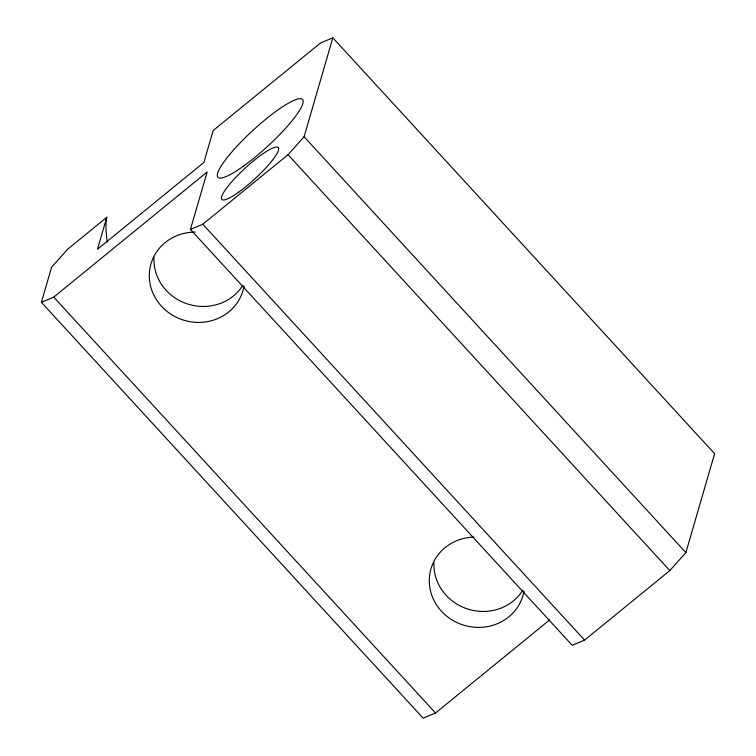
<?xml version="1.0" encoding="UTF-8"?>
<svg xmlns="http://www.w3.org/2000/svg" width="756" height="756" viewBox="0 0 756 756"><rect width="100%" height="100%" fill="white"/><g stroke="black" fill="none" stroke-linecap="round" stroke-linejoin="round"><path stroke-width="1.13" d="M549.659 619.892L435.522 712.993L423.171 718.2L41.382 302.324L51.578 267.208L67.643 249.244L106.776 217.312L106.142 220.525A105.386 98.847 16.2 0 0 107.352 241.996M106.776 217.312L97.505 249.234L203.884 162.464L213.164 130.542L320.478 43.007L332.829 37.8L714.618 453.676L685.872 552.617L669.816 570.591L584.586 640.105L572.235 645.312L190.446 229.427L207.144 171.99L53.733 297.117L41.382 302.324M190.446 229.427L202.797 224.23L288.027 154.715L304.092 136.741L332.829 37.8M304.092 136.741L685.872 552.617M288.027 154.715L669.816 570.591M202.797 224.23L584.586 640.105M53.733 297.117L435.522 712.993M522.802 590.294A47.902 44.925 16.2 0 1 467.917 609.081A47.902 44.925 16.2 0 1 433.972 562.256M242.827 285.314A47.902 44.925 16.2 0 1 187.942 304.101A47.902 44.925 16.2 0 1 153.997 257.276M244.037 285.957A47.902 44.925 16.2 0 1 192.544 322.056A47.902 44.925 16.2 0 1 149.301 274.513A47.902 44.925 16.2 0 1 195.048 232.092M524.021 590.937A47.902 44.925 16.2 0 1 472.897 627.083A47.902 44.925 16.2 0 1 429.266 580.211A47.902 44.925 16.2 0 1 473.889 537.091M243.848 165.895A57.484 10.83 -42.6 0 0 302.854 99.868A57.484 10.83 -42.6 0 0 234.058 149.433A57.484 10.83 -42.6 0 0 243.848 165.895M239.113 191.844A38.32 7.22 -42.6 0 0 278.454 147.826A38.32 7.22 -42.6 0 0 232.583 180.864A38.32 7.22 -42.6 0 0 239.113 191.844"/></g></svg>
